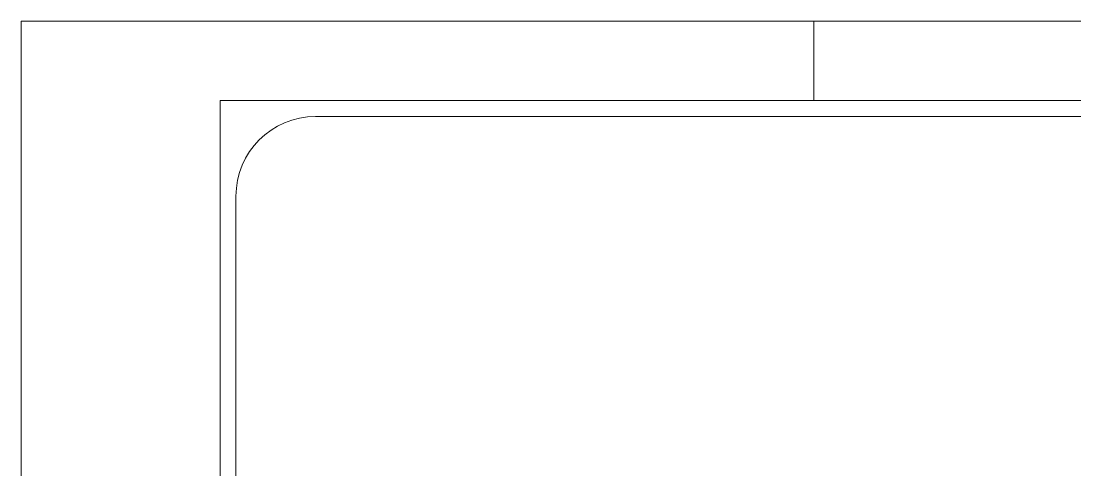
# Model space of a CAD drawing. Header units: millimetres. Extents: x 521 to 1055, y 261 to 520.
# Drawn here: x 520.78 to 534.02, y 514.24 to 519.88 of the extents above; entities that cross this region are included whole.
import ezdxf

# ---------------------------------------------------------------- set-up
doc = ezdxf.new("R2010")
doc.units = ezdxf.units.MM
doc.layers.add('0.1', color=8, linetype='Continuous', lineweight=13)

msp = doc.modelspace()

# ---------------------------------------------------------------- linework, layer by layer
at = {"layer": '0.1', "color": 8}
msp.add_line((530.7394129612118, 519.8849476088183), (530.7394129612118, 518.8849476066619), dxfattribs=at)
for points in [[(646.9794132118268, 519.8849476088183), (520.7750208080913, 519.8849476088183), (520.7750208080913, 435.8849474277245), (646.9794132118268, 435.8849474277245)], [(523.2750208134812, 436.8849474298801), (523.2750208134812, 518.8849476066619), (645.9794132096711, 518.8849476066619), (645.9794132096711, 436.8849474298801)]]:
    msp.add_lwpolyline(points, close=True, dxfattribs=at)
msp.add_lwpolyline([(630.1594131755621, 517.6849476040755, 0.414213562373095), (629.1594131734062, 518.6849476062313), (524.4750208160684, 518.6849476062313, 0.414213562373095), (523.4750208139126, 517.6849476040755), (523.4750208139126, 444.0849474454027, 0.4142135623730948), (524.4750208160684, 443.084947443247), (629.1594131734062, 443.084947443247, 0.414213562373095), (630.1594131755621, 444.0849474454027)], format="xyb", close=True, dxfattribs=at)

doc.saveas('drawing.dxf')
